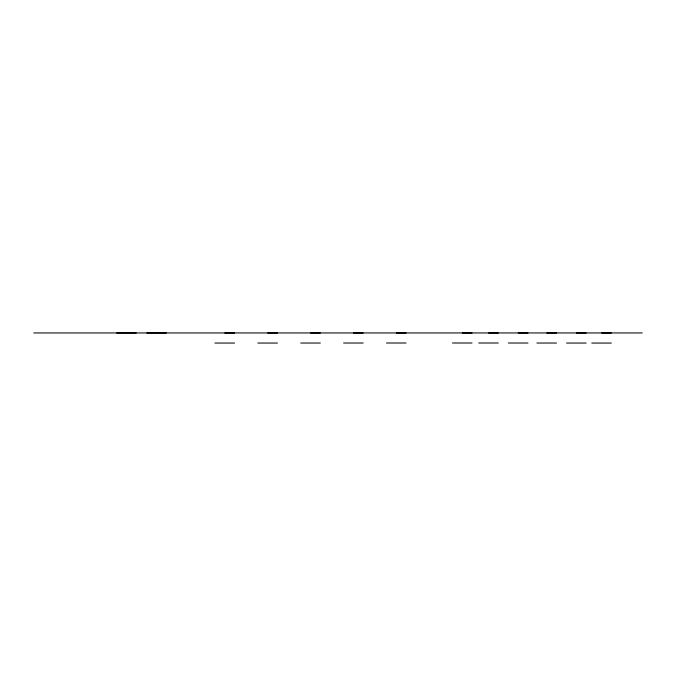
<?xml version="1.0" encoding="UTF-8"?>
<svg xmlns="http://www.w3.org/2000/svg" width="676" height="676" viewBox="0 0 676 676"><rect width="100%" height="100%" fill="white"/><g stroke="black" fill="none" stroke-linecap="round" stroke-linejoin="round"><path stroke-width="1.01" d="M33.8 332.947L642.2 332.947M116.678 332.989L136.265 332.989M146.793 332.989L166.372 332.989M224.778 332.998L234.572 332.998M267.671 332.998L277.464 332.998M310.554 332.998L320.348 332.998M353.421 332.998L363.215 332.998M396.305 332.998L406.099 332.998M462.274 332.998L472.068 332.998M488.571 332.998L498.364 332.998M518.205 332.998L527.998 332.998M546.732 332.998L556.525 332.998M576.366 332.998L586.16 332.998M601.572 332.998L611.366 332.998M214.96 343.045L234.547 343.045M257.852 343.045L277.439 343.045M300.735 343.036L320.323 343.036M343.602 343.011L363.189 343.011M386.486 343.002L406.065 343.002M452.455 342.994L472.034 342.994M478.752 342.994L498.339 342.994M508.386 343.011L527.973 343.011M536.913 343.028L556.5 343.028M566.547 343.045L586.134 343.045M591.753 343.053L611.341 343.053"/></g></svg>
